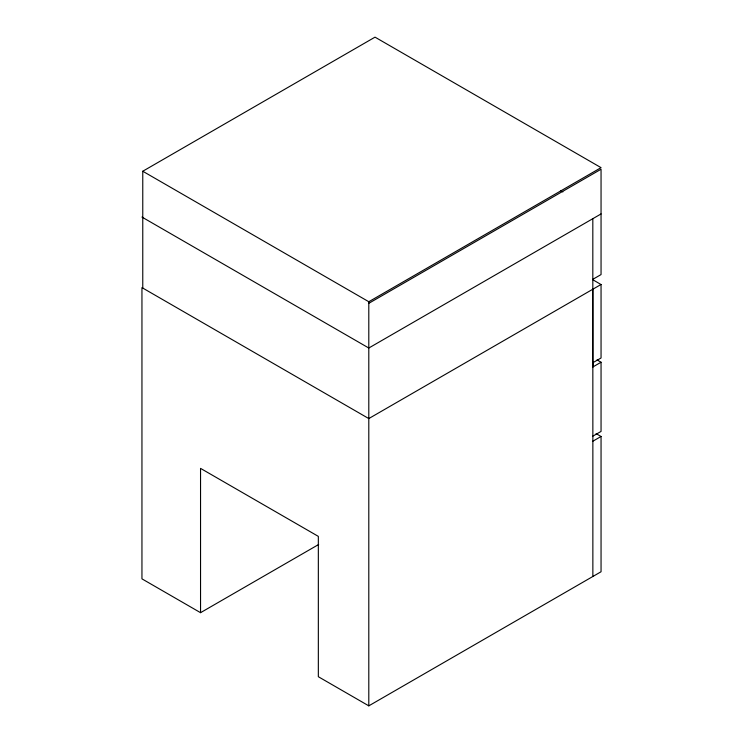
<?xml version="1.0" encoding="UTF-8"?>
<svg xmlns="http://www.w3.org/2000/svg" width="743" height="743" viewBox="0 0 743 743"><rect width="100%" height="100%" fill="white"/><g stroke="black" fill="none" stroke-linecap="round" stroke-linejoin="round"><path stroke-width="1.11" d="M142.767 171.243L375.02 37.15L601.05 167.649L368.797 301.732L142.767 171.243L142.767 288.07M368.797 303.32L601.05 169.237L601.05 274.576L592.821 279.322M601.05 213.938L368.797 348.021L141.95 217.058M592.84 366.968L601.05 362.231L601.05 431.432L592.858 436.16L592.858 576.494M593.183 366.773L593.183 362.528L601.05 357.996L601.05 284.476L368.797 418.569L141.95 287.597L141.95 578.853L200.545 612.678L318.663 544.489M592.858 441.212L601.05 436.475L601.05 571.757L368.797 705.85L318.338 676.715L318.338 536.381L200.545 468.378L200.545 612.678M560.863 190.737L562.878 191.898M593.016 279.842L601.05 284.55M597.038 359.918L601.05 362.231M596.1 433.624L601.05 436.475M592.821 289.231L592.858 436.16M592.821 218.683L592.821 362.742M368.797 301.732L368.797 705.85"/></g></svg>
